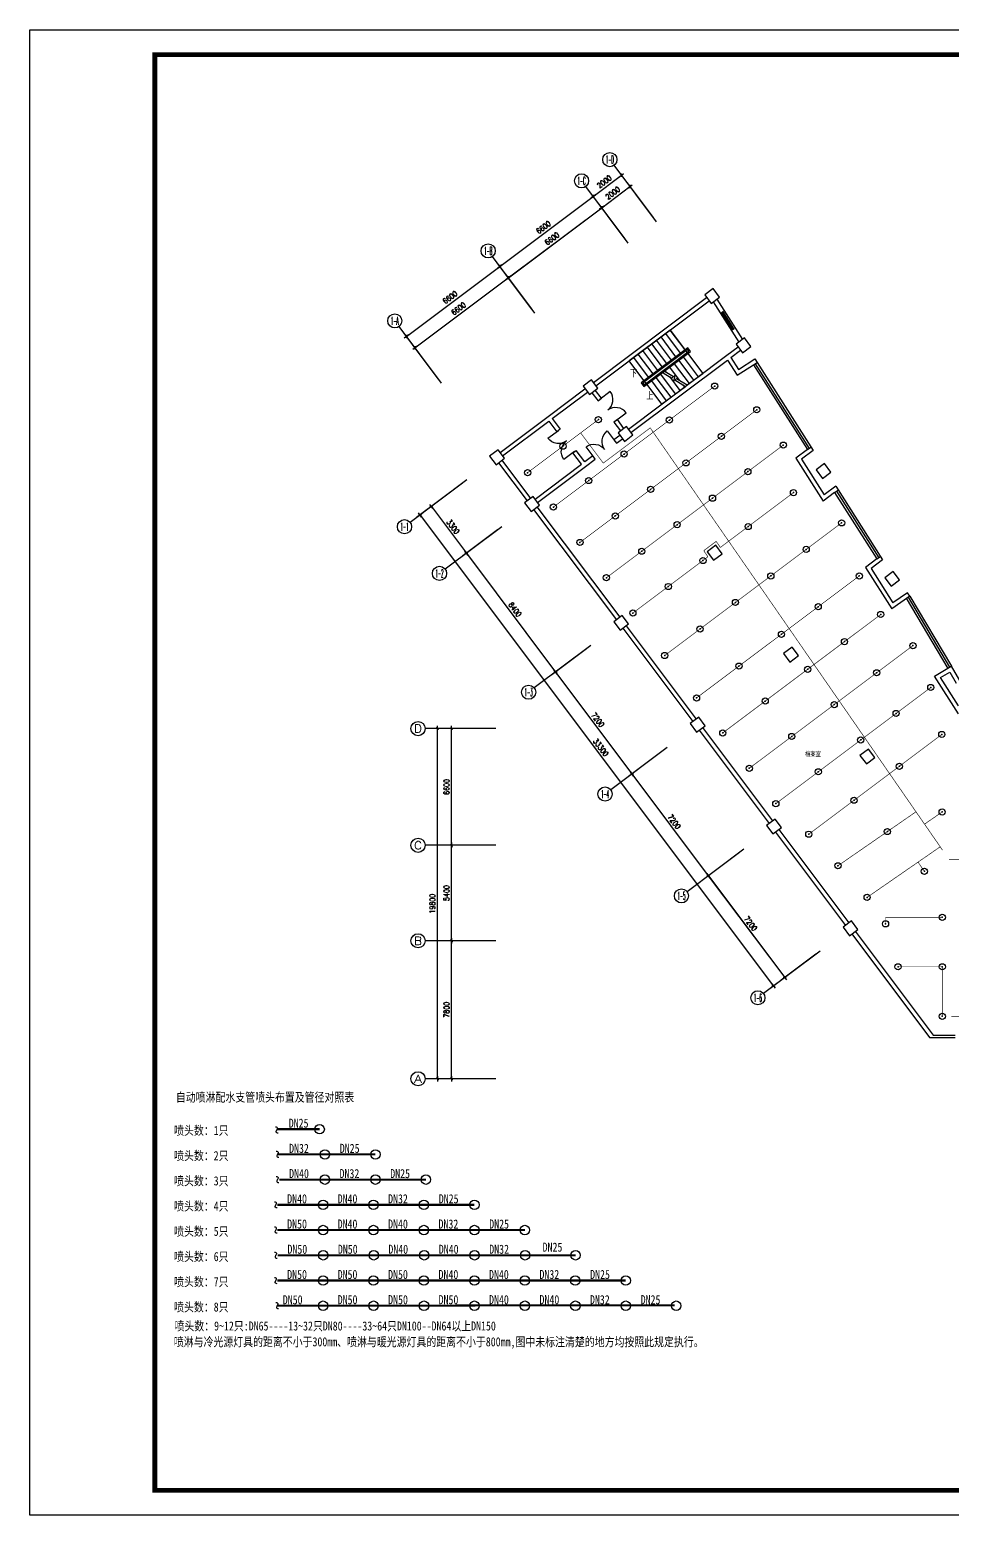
# Model space of a CAD drawing. Extents: x -149393 to 1177518, y -366685 to 296590.
# Drawn here: x 856650 to 908813, y -96685 to -12676 of the extents above; entities that cross this region are included whole.
import ezdxf
from ezdxf.enums import TextEntityAlignment as Align

# ---------------------------------------------------------------- set-up
doc = ezdxf.new("R2010")
doc.units = 0
doc.header["$LTSCALE"] = 1000
doc.header["$MEASUREMENT"] = 0
doc.linetypes.add('常规', pattern=[20, 10, 0, 10])
doc.layers.get('0').update_dxf_attribs({"linetype": 'CONTINUOUS'})
doc.layers.get('Defpoints').update_dxf_attribs({"linetype": 'CONTINUOUS'})
for name, color, linetype in [('AXIS', 3, 'CONTINUOUS'), ('AXIS_TEXT', 7, 'CONTINUOUS'), ('COLUMN', 9, 'CONTINUOUS'), ('EQUIP-消防', 3, 'CONTINUOUS'), ('OTHER', 7, 'CONTINUOUS'), ('P_PL_PT', 7, 'CONTINUOUS'), ('PIPE-给水', 3, 'CONTINUOUS'), ('PUB_TITLE', 253, 'CONTINUOUS'), ('STAIR', 2, 'CONTINUOUS'), ('TEL_SYMB', 3, 'CONTINUOUS'), ('TEL_TEXT', 7, 'CONTINUOUS'), ('WALL', 9, 'CONTINUOUS'), ('WINDOW', 4, 'CONTINUOUS'), ('WIRE-消防', 3, '常规')]:
    doc.layers.add(name, color=color, linetype=linetype)
doc.styles.add('_TCH_AXIS', font='COMPLEX', dxfattribs={"bigfont": 'GBCBIG'})
doc.styles.add('_TCH_DIM', font='SIMPLEX', dxfattribs={"bigfont": 'GBCBIG'})
doc.styles.add('_TCH_DIM_T3', font='SIMPLEX', dxfattribs={"width": 0.705882, "bigfont": 'GBCBIG'})
doc.styles.add('_TEL_DIM', font='', dxfattribs={"width": 0.8, "height": 3.5})
doc.styles.add('COMPLEX', font='COMPLEX')
doc.styles.add('DIM_FONT', font='SIMPLEX.shx', dxfattribs={"width": 0.8})
doc.styles.get("Standard").update_dxf_attribs({"font": 'gbenor.shx', "bigfont": 'gbcbig.shx'})
doc.styles.get('_TEL_DIM').set_extended_font_data('SimSun')
doc.dimstyles.new('_TCH_ARCH&&100', dxfattribs={"dimtxt": 297.5, "dimasz": 100, "dimexe": 250, "dimexo": 300, "dimgap": 126.25, "dimtad": 1, "dimdec": 0, "dimzin": 0, "dimdsep": 46, "dimtxsty": '_TCH_DIM_T3', "dimblk": 'ARCHTICK', "dimcen": 0.09, "dimclrt": 7, "dimazin": 2, "dimtfac": 1, "dimtdec": 0, "dimtix": 1, "dimtmove": 2, "dimatfit": 3, "dimfxl": 1, "dimtolj": 1, "dimtzin": 0, "dimarcsym": 0})
doc.dimstyles.new('DIMN', dxfattribs={"dimtxt": 300, "dimasz": 1, "dimexe": 250, "dimexo": 300, "dimgap": 150, "dimtad": 1, "dimdec": 0, "dimdsep": 46, "dimtxsty": 'DIM_FONT', "dimblk": '_DIMX', "dimcen": 2.5, "dimclrt": 7, "dimadec": 0, "dimazin": 0, "dimtfac": 1, "dimtdec": 0, "dimtix": 1, "dimtmove": 2, "dimatfit": 3, "dimldrblk": '_DIMX', "dimfxl": 1, "dimtolj": 1, "dimarcsym": 0})

# ---------------------------------------------------------------- blocks, each defined once
blk = doc.blocks.new('$equip$00001147')
blk.add_circle((0, 0), 0.5)
at = {"flags": 9}
blk.add_attdef('A', (0, 0), '', height=0.00002, dxfattribs=at)
blk = doc.blocks.new('$equip_U$00000304(cyc-PC)')
blk.add_point((0, 0))
blk.add_blockref('$equip$00001147', (0, 0))
at = {"color": 7, "style": '_TEL_DIM', "flags": 1}
blk.add_attdef('A', text='', height=0.00002, dxfattribs=at).set_placement((0, 0), align=Align.MIDDLE_CENTER)
blk = doc.blocks.new('PM_PTA')
blk.add_circle((0, 0), 125)
blk = doc.blocks.new('FACE3_')
for p in [(-0.09, 0.24), (0.09, -0.24)]:
    blk.add_line(p, (0, 0))
for centre, start, end in [((0.17, 0.24), 80.7491, 179.8598), ((-0.17, -0.24), 260.7491, 359.8598)]:
    blk.add_arc(centre, 0.265, start, end)
blk = doc.blocks.new('A$C0D7E0F17')
at = {"layer": 'PIPE-给水', "linetype": 'Continuous', "ltscale": 1000, "const_width": 130}
for points in [[(10661, 15336), (7924, 15336)], [(14246, 13715), (7964, 13715)], [(17487, 12095), (8066, 12095)], [(20606, 10474), (7943, 10474)], [(17060, 10474), (14426, 10474)], [(20302, 10474), (17668, 10474)], [(23847, 8853), (7943, 8853)], [(13819, 8853), (11185, 8853)], [(17060, 8853), (14426, 8853)], [(20302, 8853), (17668, 8853)], [(23543, 8853), (20910, 8853)], [(27105, 7232), (7959, 7232)], [(26801, 7232), (24167, 7232)], [(30331, 5611), (7943, 5611)], [(13819, 5611), (11185, 5611)], [(17060, 5611), (14426, 5611)], [(20302, 5611), (17668, 5611)], [(23543, 5611), (20910, 5611)], [(26785, 5611), (24151, 5611)], [(30027, 5611), (27393, 5611)], [(33464, 4021), (7947, 3991)]]:
    blk.add_lwpolyline(points, dxfattribs=at)
at = {"layer": 'TEL_TEXT', "const_width": 130}
blk.add_lwpolyline([(13819, 10474), (11185, 10474)], dxfattribs=at)
at = {"layer": 'OTHER', "xscale": -405.2024999712594, "yscale": 405.202499971143, "zscale": 405.2024999711728}
for p in [(7906, 15288), (7962, 13715), (7962, 12095), (7839, 10474), (7839, 8853), (7855, 7232), (7839, 5611), (7943, 3992)]:
    blk.add_blockref('FACE3_', p, dxfattribs=at)
at = {"layer": 'P_PL_PT', "xscale": 2.43121499940753, "yscale": 2.43121499940753, "zscale": 2.43121499940753}
for p in [(10661, 15336), (11004, 13715), (14246, 13715), (11004, 12095), (14246, 12095), (17487, 12095), (10881, 10474), (14123, 10474), (17364, 10474), (10881, 8853), (14123, 8853), (17364, 8853), (20606, 8853), (23847, 8853), (10897, 7232), (14139, 7232), (17380, 7232), (20622, 7232), (23864, 7232), (27105, 7232), (10881, 5611), (14123, 5611), (17364, 5611), (20606, 5611), (23847, 5611), (27089, 5611), (30331, 5611), (10885, 3991), (14127, 3991), (17368, 3991), (20610, 3991), (23851, 3991), (27093, 3991), (30335, 3991), (33576, 3991)]:
    blk.add_blockref('PM_PTA', p, dxfattribs=at)
at = {"layer": 'TEL_TEXT', "xscale": 2.43121499940753, "yscale": 2.43121499940753, "zscale": 2.43121499940753}
blk.add_blockref('PM_PTA', (20606, 10474), dxfattribs=at)
at = {"layer": 'TEL_TEXT', "style": '_TEL_DIM', "width": 0.8}
for s, height, p in [('自动喷淋配水支管喷头布置及管径对照表', 583.29, (1426, 17102)), ('喷头数：1只', 583.3, (1310, 14964)), ('喷头数：2只', 583.3, (1310, 13344)), ('喷头数：3只', 583.3, (1310, 11723)), ('喷头数：4只', 583.3, (1310, 10102)), ('喷头数：5只', 583.3, (1310, 8481)), ('喷头数：6只', 583.3, (1310, 6860)), ('喷头数：7只', 583.3, (1310, 5240)), ('喷头数：8只', 583.3, (1310, 3619)), ('喷头数：9~12只:DN65----13~32只DN80----33~64只DN100--DN64以上DN150', 583.29, (1336, 2399)), ('喷淋与冷光源灯具的距离不小于300mm、喷淋与暖光源灯具的距离不小于800mm,图中未标注清楚的地方均按照此规定执行。', 583.29, (1294, 1381))]:
    blk.add_text(s, height=height, dxfattribs=at).set_placement(p)
for s, p in [('DN25', (9313, 16016)), ('DN32', (9337, 14395)), ('DN25', (12594, 14395)), ('DN40', (9337, 12775)), ('DN32', (12578, 12775)), ('DN25', (15835, 12775)), ('DN40', (9214, 11154)), ('DN40', (12455, 11154)), ('DN32', (15697, 11154)), ('DN25', (18954, 11154)), ('DN50', (9214, 9533)), ('DN40', (12455, 9533)), ('DN40', (15697, 9533)), ('DN32', (18938, 9533)), ('DN25', (22195, 9533)), ('DN50', (9230, 7912)), ('DN50', (12471, 7912)), ('DN40', (15713, 7912)), ('DN40', (18955, 7912)), ('DN32', (22196, 7912)), ('DN25', (25624, 8046)), ('DN50', (9214, 6291)), ('DN50', (12455, 6291)), ('DN50', (15697, 6291)), ('DN40', (18938, 6291)), ('DN40', (22180, 6291)), ('DN32', (25422, 6291)), ('DN25', (28679, 6291)), ('DN50', (8931, 4663)), ('DN50', (12459, 4670)), ('DN50', (15701, 4670)), ('DN50', (18942, 4670)), ('DN40', (22184, 4670)), ('DN40', (25426, 4670)), ('DN32', (28667, 4670)), ('DN25', (31924, 4670))]:
    blk.add_text(s, height=583.3, dxfattribs=at).set_placement(p, align=Align.TOP_CENTER)
blk = doc.blocks.new('_DIMX')
blk.add_line((-150, 0), (150, 0))
at = {"const_width": 50}
blk.add_lwpolyline([(-70, -70), (70, 70)], dxfattribs=at)
blk = doc.blocks.new('_ArchTick')
at = {"color": 0, "linetype": 'ByBlock', "const_width": 0.4}
blk.add_lwpolyline([(-0.5, -0.5), (0.5, 0.5)], dxfattribs=at)
blk = doc.blocks.new('*D1117')
at = {"layer": 'AXIS', "color": 0, "lineweight": -2, "transparency": 16777216}
for p, q in [((888991, -22742), (890591, -21542)), ((891911, -23302), (890441, -21342)), ((890311, -24502), (888841, -22542))]:
    blk.add_line(p, q, dxfattribs=at)
at = {"layer": 'Defpoints', "color": 0, "transparency": 16777216}
for p in [(890591, -21542), (892091, -23542), (890491, -24742)]:
    blk.add_point(p, dxfattribs=at)
at = {"layer": 'AXIS', "color": 0, "lineweight": -2, "transparency": 16777216, "xscale": 100, "yscale": 100, "zscale": 100}
for p, rotation in [((890591, -21542), 36.87000000000068), ((888991, -22742), 216.8700000000007)]:
    blk.add_blockref('_ArchTick', p, dxfattribs=dict(at, rotation=rotation))
at = {"layer": 'AXIS', "color": 7, "transparency": 16777216, "insert": (889626, -21922), "char_height": 297.5, "attachment_point": 5, "rotation": 36.87, "style": '_TCH_DIM_T3'}
blk.add_mtext('\\A1;2000', dxfattribs=at)
blk = doc.blocks.new('*D1118')
at = {"layer": 'AXIS', "color": 0, "lineweight": -2, "transparency": 16777216}
for p, q in [((888511, -22102), (890111, -20902)), ((891911, -23302), (889961, -20702)), ((890311, -24502), (888361, -21902))]:
    blk.add_line(p, q, dxfattribs=at)
at = {"layer": 'Defpoints', "color": 0, "transparency": 16777216}
for p in [(890111, -20902), (892091, -23542), (890491, -24742)]:
    blk.add_point(p, dxfattribs=at)
at = {"layer": 'AXIS', "color": 0, "lineweight": -2, "transparency": 16777216, "xscale": 100, "yscale": 100, "zscale": 100}
for p, rotation in [((890111, -20902), 36.87000000000068), ((888511, -22102), 216.8700000000007)]:
    blk.add_blockref('_ArchTick', p, dxfattribs=dict(at, rotation=rotation))
at = {"layer": 'AXIS', "color": 7, "transparency": 16777216, "insert": (889146, -21282), "char_height": 297.5, "attachment_point": 5, "rotation": 36.87, "style": '_TCH_DIM_T3'}
blk.add_mtext('\\A1;2000', dxfattribs=at)
blk = doc.blocks.new('*D1119')
at = {"layer": 'AXIS', "color": 0, "lineweight": -2, "transparency": 16777216}
for p, q in [((890311, -24502), (888841, -22542)), ((883711, -26702), (888991, -22742)), ((885031, -28462), (883561, -26502))]:
    blk.add_line(p, q, dxfattribs=at)
at = {"layer": 'Defpoints', "color": 0, "transparency": 16777216}
for p in [(888991, -22742), (890491, -24742), (885211, -28702)]:
    blk.add_point(p, dxfattribs=at)
at = {"layer": 'AXIS', "color": 0, "lineweight": -2, "transparency": 16777216, "xscale": 100, "yscale": 100, "zscale": 100}
for p, rotation in [((888991, -22742), 36.86999999999998), ((883711, -26702), 216.87)]:
    blk.add_blockref('_ArchTick', p, dxfattribs=dict(at, rotation=rotation))
at = {"layer": 'AXIS', "color": 7, "transparency": 16777216, "insert": (886186, -24502), "char_height": 297.5, "attachment_point": 5, "rotation": 36.87, "style": '_TCH_DIM_T3'}
blk.add_mtext('\\A1;6600', dxfattribs=at)
blk = doc.blocks.new('*D1120')
at = {"layer": 'AXIS', "color": 0, "lineweight": -2, "transparency": 16777216}
for p, q in [((883231, -26062), (888511, -22102)), ((890311, -24502), (888361, -21902)), ((885031, -28462), (883081, -25862))]:
    blk.add_line(p, q, dxfattribs=at)
at = {"layer": 'Defpoints', "color": 0, "transparency": 16777216}
for p in [(888511, -22102), (890491, -24742), (885211, -28702)]:
    blk.add_point(p, dxfattribs=at)
at = {"layer": 'AXIS', "color": 0, "lineweight": -2, "transparency": 16777216, "xscale": 100, "yscale": 100, "zscale": 100}
for p, rotation in [((888511, -22102), 36.86999999999998), ((883231, -26062), 216.87)]:
    blk.add_blockref('_ArchTick', p, dxfattribs=dict(at, rotation=rotation))
at = {"layer": 'AXIS', "color": 7, "transparency": 16777216, "insert": (885706, -23862), "char_height": 297.5, "attachment_point": 5, "rotation": 36.87, "style": '_TCH_DIM_T3'}
blk.add_mtext('\\A1;6600', dxfattribs=at)
blk = doc.blocks.new('*D1121')
at = {"layer": 'AXIS', "color": 0, "lineweight": -2, "transparency": 16777216}
for p, q in [((878431, -30662), (883711, -26702)), ((885031, -28462), (883561, -26502)), ((879751, -32422), (878281, -30462))]:
    blk.add_line(p, q, dxfattribs=at)
at = {"layer": 'Defpoints', "color": 0, "transparency": 16777216}
for p in [(883711, -26702), (885211, -28702), (879931, -32662)]:
    blk.add_point(p, dxfattribs=at)
at = {"layer": 'AXIS', "color": 0, "lineweight": -2, "transparency": 16777216, "xscale": 100, "yscale": 100, "zscale": 100}
for p, rotation in [((883711, -26702), 36.86999999999937), ((878431, -30662), 216.8699999999994)]:
    blk.add_blockref('_ArchTick', p, dxfattribs=dict(at, rotation=rotation))
at = {"layer": 'AXIS', "color": 7, "transparency": 16777216, "insert": (880906, -28462), "char_height": 297.5, "attachment_point": 5, "rotation": 36.87, "style": '_TCH_DIM_T3'}
blk.add_mtext('\\A1;6600', dxfattribs=at)
blk = doc.blocks.new('*D1122')
at = {"layer": 'AXIS', "color": 0, "lineweight": -2, "transparency": 16777216}
for p, q in [((885031, -28462), (883081, -25862)), ((877951, -30022), (883231, -26062)), ((879751, -32422), (877801, -29822))]:
    blk.add_line(p, q, dxfattribs=at)
at = {"layer": 'Defpoints', "color": 0, "transparency": 16777216}
for p in [(883231, -26062), (885211, -28702), (879931, -32662)]:
    blk.add_point(p, dxfattribs=at)
at = {"layer": 'AXIS', "color": 0, "lineweight": -2, "transparency": 16777216, "xscale": 100, "yscale": 100, "zscale": 100}
for p, rotation in [((883231, -26062), 36.86999999999977), ((877951, -30022), 216.8699999999998)]:
    blk.add_blockref('_ArchTick', p, dxfattribs=dict(at, rotation=rotation))
at = {"layer": 'AXIS', "color": 7, "transparency": 16777216, "insert": (880426, -27822), "char_height": 297.5, "attachment_point": 5, "rotation": 36.87, "style": '_TCH_DIM_T3'}
blk.add_mtext('\\A1;6600', dxfattribs=at)
blk = doc.blocks.new('*D1133')
at = {"layer": 'AXIS', "color": 0, "lineweight": -2, "transparency": 16777216}
for p, q in [((888140, -47679), (886180, -49149)), ((886380, -48999), (890700, -54759)), ((892460, -53439), (890500, -54909))]:
    blk.add_line(p, q, dxfattribs=at)
at = {"layer": 'Defpoints', "color": 0, "transparency": 16777216}
for p in [(888380, -47499), (892700, -53259), (890700, -54759)]:
    blk.add_point(p, dxfattribs=at)
at = {"layer": 'AXIS', "color": 0, "lineweight": -2, "transparency": 16777216, "xscale": 100, "yscale": 100, "zscale": 100}
for p, rotation in [((886380, -48999), 126.8700000000011), ((890700, -54759), 306.8700000000011)]:
    blk.add_blockref('_ArchTick', p, dxfattribs=dict(at, rotation=rotation))
at = {"layer": 'AXIS', "color": 7, "transparency": 16777216, "insert": (888760, -51714), "char_height": 297.5, "attachment_point": 5, "rotation": 306.87, "style": '_TCH_DIM_T3'}
blk.add_mtext('\\A1;7200', dxfattribs=at)
blk = doc.blocks.new('*D1134')
at = {"layer": 'AXIS', "color": 0, "lineweight": -2, "transparency": 16777216}
for p, q in [((896780, -59199), (894820, -60669)), ((895020, -60519), (899340, -66279)), ((901100, -64959), (899140, -66429))]:
    blk.add_line(p, q, dxfattribs=at)
at = {"layer": 'Defpoints', "color": 0, "transparency": 16777216}
for p in [(897020, -59019), (901340, -64779), (899340, -66279)]:
    blk.add_point(p, dxfattribs=at)
at = {"layer": 'AXIS', "color": 0, "lineweight": -2, "transparency": 16777216, "xscale": 100, "yscale": 100, "zscale": 100}
for p, rotation in [((895020, -60519), 126.8700000000012), ((899340, -66279), 306.8700000000013)]:
    blk.add_blockref('_ArchTick', p, dxfattribs=dict(at, rotation=rotation))
at = {"layer": 'AXIS', "color": 7, "transparency": 16777216, "insert": (897400, -63234), "char_height": 297.5, "attachment_point": 5, "rotation": 306.87, "style": '_TCH_DIM_T3'}
blk.add_mtext('\\A1;7200', dxfattribs=at)
blk = doc.blocks.new('*D1135')
at = {"layer": 'AXIS', "color": 0, "lineweight": -2, "transparency": 16777216}
for p, q in [((881120, -38319), (878520, -40269)), ((878720, -40119), (898700, -66759)), ((901100, -64959), (898500, -66909))]:
    blk.add_line(p, q, dxfattribs=at)
at = {"layer": 'Defpoints', "color": 0, "transparency": 16777216}
for p in [(881360, -38139), (901340, -64779), (898700, -66759)]:
    blk.add_point(p, dxfattribs=at)
at = {"layer": 'AXIS', "color": 0, "lineweight": -2, "transparency": 16777216, "xscale": 100, "yscale": 100, "zscale": 100}
for p, rotation in [((878720, -40119), 126.8700000000008), ((898700, -66759), 306.8700000000008)]:
    blk.add_blockref('_ArchTick', p, dxfattribs=dict(at, rotation=rotation))
at = {"layer": 'AXIS', "color": 7, "transparency": 16777216, "insert": (888930, -53274), "char_height": 297.5, "attachment_point": 5, "rotation": 306.87, "style": '_TCH_DIM_T3'}
blk.add_mtext('\\A1;33300', dxfattribs=at)
blk = doc.blocks.new('*D1136')
at = {"layer": 'AXIS', "color": 0, "lineweight": -2, "transparency": 16777216}
for p, q in [((892460, -53439), (890500, -54909)), ((890700, -54759), (895020, -60519)), ((896780, -59199), (894820, -60669))]:
    blk.add_line(p, q, dxfattribs=at)
at = {"layer": 'Defpoints', "color": 0, "transparency": 16777216}
for p in [(892700, -53259), (897020, -59019), (895020, -60519)]:
    blk.add_point(p, dxfattribs=at)
at = {"layer": 'AXIS', "color": 0, "lineweight": -2, "transparency": 16777216, "xscale": 100, "yscale": 100, "zscale": 100}
for p, rotation in [((890700, -54759), 126.8700000000003), ((895020, -60519), 306.8700000000003)]:
    blk.add_blockref('_ArchTick', p, dxfattribs=dict(at, rotation=rotation))
at = {"layer": 'AXIS', "color": 7, "transparency": 16777216, "insert": (893080, -57474), "char_height": 297.5, "attachment_point": 5, "rotation": 306.87, "style": '_TCH_DIM_T3'}
blk.add_mtext('\\A1;7200', dxfattribs=at)
blk = doc.blocks.new('*D1137')
at = {"layer": 'AXIS', "color": 0, "lineweight": -2, "transparency": 16777216}
for p, q in [((883100, -40959), (881140, -42429)), ((881340, -42279), (886380, -48999)), ((888140, -47679), (886180, -49149))]:
    blk.add_line(p, q, dxfattribs=at)
at = {"layer": 'Defpoints', "color": 0, "transparency": 16777216}
for p in [(883340, -40779), (888380, -47499), (886380, -48999)]:
    blk.add_point(p, dxfattribs=at)
at = {"layer": 'AXIS', "color": 0, "lineweight": -2, "transparency": 16777216, "xscale": 100, "yscale": 100, "zscale": 100}
for p, rotation in [((881340, -42279), 126.8700000000008), ((886380, -48999), 306.8700000000008)]:
    blk.add_blockref('_ArchTick', p, dxfattribs=dict(at, rotation=rotation))
at = {"layer": 'AXIS', "color": 7, "transparency": 16777216, "insert": (884080, -45474), "char_height": 297.5, "attachment_point": 5, "rotation": 306.87, "style": '_TCH_DIM_T3'}
blk.add_mtext('\\A1;8400', dxfattribs=at)
blk = doc.blocks.new('*D1138')
at = {"layer": 'AXIS', "color": 0, "lineweight": -2, "transparency": 16777216}
for p, q in [((881120, -38319), (879160, -39789)), ((879360, -39639), (881340, -42279)), ((883100, -40959), (881140, -42429))]:
    blk.add_line(p, q, dxfattribs=at)
at = {"layer": 'Defpoints', "color": 0, "transparency": 16777216}
for p in [(881360, -38139), (883340, -40779), (881340, -42279)]:
    blk.add_point(p, dxfattribs=at)
at = {"layer": 'AXIS', "color": 0, "lineweight": -2, "transparency": 16777216, "xscale": 100, "yscale": 100, "zscale": 100}
for p, rotation in [((879360, -39639), 126.8700000000016), ((881340, -42279), 306.8700000000015)]:
    blk.add_blockref('_ArchTick', p, dxfattribs=dict(at, rotation=rotation))
at = {"layer": 'AXIS', "color": 7, "transparency": 16777216, "insert": (880570, -40794), "char_height": 297.5, "attachment_point": 5, "rotation": 306.87, "style": '_TCH_DIM_T3'}
blk.add_mtext('\\A1;3300', dxfattribs=at)
blk = doc.blocks.new('*D1144')
at = {"layer": 'AXIS', "color": 0, "lineweight": -2, "transparency": 16777216}
for p, q in [((882706, -64198), (880256, -64198)), ((880506, -71998), (880506, -64198)), ((882706, -71998), (880256, -71998))]:
    blk.add_line(p, q, dxfattribs=at)
at = {"layer": 'Defpoints', "color": 0, "transparency": 16777216}
for p in [(880506, -64198), (883006, -64198), (883006, -71998)]:
    blk.add_point(p, dxfattribs=at)
at = {"layer": 'AXIS', "color": 0, "lineweight": -2, "transparency": 16777216, "xscale": 100, "yscale": 100, "zscale": 100}
for p, rotation in [((880506, -64198), 90), ((880506, -71998), 270)]:
    blk.add_blockref('_ArchTick', p, dxfattribs=dict(at, rotation=rotation))
at = {"layer": 'AXIS', "color": 7, "transparency": 16777216, "insert": (880231, -68098), "char_height": 297.5, "attachment_point": 5, "rotation": 90, "style": '_TCH_DIM_T3'}
blk.add_mtext('\\A1;7800', dxfattribs=at)
blk = doc.blocks.new('*D1145')
at = {"layer": 'AXIS', "color": 0, "lineweight": -2, "transparency": 16777216}
for p, q in [((882406, -52198), (879456, -52198)), ((879706, -71998), (879706, -52198)), ((882406, -71998), (879456, -71998))]:
    blk.add_line(p, q, dxfattribs=at)
at = {"layer": 'Defpoints', "color": 0, "transparency": 16777216}
for p in [(879706, -52198), (882706, -52198), (882706, -71998)]:
    blk.add_point(p, dxfattribs=at)
at = {"layer": 'AXIS', "color": 0, "lineweight": -2, "transparency": 16777216, "xscale": 100, "yscale": 100, "zscale": 100}
for p, rotation in [((879706, -52198), 90), ((879706, -71998), 270)]:
    blk.add_blockref('_ArchTick', p, dxfattribs=dict(at, rotation=rotation))
at = {"layer": 'AXIS', "color": 7, "transparency": 16777216, "insert": (879431, -62098), "char_height": 297.5, "attachment_point": 5, "rotation": 90, "style": '_TCH_DIM_T3'}
blk.add_mtext('\\A1;19800', dxfattribs=at)
blk = doc.blocks.new('*D1146')
at = {"layer": 'AXIS', "color": 0, "lineweight": -2, "transparency": 16777216}
for p, q in [((882706, -58798), (880256, -58798)), ((880506, -64198), (880506, -58798)), ((882706, -64198), (880256, -64198))]:
    blk.add_line(p, q, dxfattribs=at)
at = {"layer": 'Defpoints', "color": 0, "transparency": 16777216}
for p in [(880506, -58798), (883006, -58798), (883006, -64198)]:
    blk.add_point(p, dxfattribs=at)
at = {"layer": 'AXIS', "color": 0, "lineweight": -2, "transparency": 16777216, "xscale": 100, "yscale": 100, "zscale": 100}
for p, rotation in [((880506, -58798), 90), ((880506, -64198), 270)]:
    blk.add_blockref('_ArchTick', p, dxfattribs=dict(at, rotation=rotation))
at = {"layer": 'AXIS', "color": 7, "transparency": 16777216, "insert": (880231, -61498), "char_height": 297.5, "attachment_point": 5, "rotation": 90, "style": '_TCH_DIM_T3'}
blk.add_mtext('\\A1;5400', dxfattribs=at)
blk = doc.blocks.new('*D1147')
at = {"layer": 'AXIS', "color": 0, "lineweight": -2, "transparency": 16777216}
for p, q in [((882706, -52198), (880256, -52198)), ((880506, -58798), (880506, -52198)), ((882706, -58798), (880256, -58798))]:
    blk.add_line(p, q, dxfattribs=at)
at = {"layer": 'Defpoints', "color": 0, "transparency": 16777216}
for p in [(880506, -52198), (883006, -52198), (883006, -58798)]:
    blk.add_point(p, dxfattribs=at)
at = {"layer": 'AXIS', "color": 0, "lineweight": -2, "transparency": 16777216, "xscale": 100, "yscale": 100, "zscale": 100}
for p, rotation in [((880506, -52198), 90), ((880506, -58798), 270)]:
    blk.add_blockref('_ArchTick', p, dxfattribs=dict(at, rotation=rotation))
at = {"layer": 'AXIS', "color": 7, "transparency": 16777216, "insert": (880231, -55498), "char_height": 297.5, "attachment_point": 5, "rotation": 90, "style": '_TCH_DIM_T3'}
blk.add_mtext('\\A1;6600', dxfattribs=at)
blk = doc.blocks.new('_FZHK')
blk.add_lwpolyline([(-0.5, -0.5), (0.5, -0.5), (0.5, 0.5), (-0.5, 0.5)], close=True)
blk = doc.blocks.new('_AXISO')
blk.add_circle((0, 0), 0.5)
at = {"layer": 'AXIS_TEXT', "style": 'COMPLEX', "width": 1.041667}
blk.add_attdef('A', text='', height=0.56, dxfattribs=at).set_placement((-0.25, -0.28), (0.25, -0.28), align=Align.FIT)
blk = doc.blocks.new('$TCHSYS$WIN2D')
for p, q in [((-0.5, 0.5), (0.5, 0.5)), ((0.5, 0.167), (-0.5, 0.167)), ((0.5, -0.167), (-0.5, -0.167)), ((-0.5, -0.5), (0.5, -0.5))]:
    blk.add_line(p, q)

msp = doc.modelspace()

# ---------------------------------------------------------------- linework, layer by layer
at = {"color": 59}
for p, q in [((897569.5, -31626), (897772, -31497.2)), ((897569.5, -31626), (900618.9, -36418.4)), ((897569.5, -31626), (900618.9, -36418.4)), ((897643.1, -31294.7), (900940.7, -36477.1)), ((897670.7, -31561.6), (900720.1, -36354)), ((900618.9, -36418.4), (900821.4, -36289.6)), ((902223.1, -38492.6), (904874.7, -42659.7)), ((902159.8, -38840.1), (902362.3, -38711.2)), ((902159.8, -38840.1), (904552.9, -42601)), ((902159.8, -38840.1), (904552.9, -42601)), ((902261, -38775.6), (904654.1, -42536.6)), ((904552.9, -42601), (904755.4, -42472.2)), ((906211.5, -44829.6), (908553.4, -48793.2)), ((906314.8, -44768.6), (908656.7, -48732.2)), ((906418.1, -44707.5), (908760, -48671.2))]:
    msp.add_line(p, q, dxfattribs=at)
at = {"layer": 'AXIS'}
for p, q in [((892091.4, -23542.2), (889691.4, -20342.2)), ((890491.4, -24742.2), (888091.4, -21542.2)), ((885211.4, -28702.2), (882811.4, -25502.2)), ((879931.4, -32662.2), (877531.4, -29462.2)), ((881360.3, -38139.3), (878160.3, -40539.3)), ((883340.3, -40779.3), (880140.3, -43179.3)), ((883340.3, -40779.3), (880140.3, -43179.3)), ((888380.3, -47499.3), (885180.3, -49899.3)), ((883005.5, -52198.2), (879005.5, -52198.2)), ((892700.3, -53259.3), (889500.4, -55659.3)), ((883005.5, -58798.2), (879005.5, -58798.2)), ((883005.5, -58798.2), (879005.5, -58798.2)), ((897020.4, -59019.3), (893820.4, -61419.3)), ((883005.5, -64198.2), (879005.5, -64198.2)), ((883005.5, -64198.2), (879005.5, -64198.2)), ((901340.4, -64779.3), (898140.4, -67179.3)), ((883005.5, -71998.2), (879005.5, -71998.2))]:
    msp.add_line(p, q, dxfattribs=at)
for centre in [(877840.3, -40779.3), (879820.3, -43419.3), (884860.3, -50139.3), (878605.5, -52198.2), (889180.4, -55899.3), (878605.5, -58798.2), (878605.5, -64198.2), (878605.5, -71998.2)]:
    msp.add_circle(centre, 400, dxfattribs=at)
at = {"layer": 'PUB_TITLE'}
msp.add_lwpolyline([(856650.3, -12676.1), (975450.3, -12676.1), (975450.3, -96684.6), (856650.3, -96684.6)], close=True, dxfattribs=at)
at = {"layer": 'PUB_TITLE', "const_width": 270.7}
msp.add_lwpolyline([(863721.7, -14090.4), (974036, -14090.4), (974036, -95270.4), (863721.7, -95270.4), (863721.7, -14090.4)], close=True, dxfattribs=at)
at = {"layer": 'STAIR', "color": 59}
for p, q in [((892866.3, -29659.7), (890542.7, -31402.5)), ((892930.9, -31359.5), (892091.8, -30240.7)), ((893189.1, -31165.8), (892350, -30047)), ((893447.3, -30972.2), (892608.2, -29853.4)), ((893705.5, -30778.5), (892866.3, -29659.7)), ((892866.3, -29659.7), (894702.4, -32107.7)), ((891898.2, -32134), (891059, -31015.2)), ((893863.2, -30660.2), (891224, -32639.7)), ((892156.3, -31940.4), (891317.2, -30821.6)), ((893848.9, -30760.6), (891324.4, -32654)), ((891381.8, -32850), (894021, -30870.6)), ((891396.1, -32749.6), (893920.6, -30856.2)), ((893748.5, -30835.9), (891424.8, -32578.7)), ((892414.5, -31746.8), (891575.4, -30627.9)), ((892672.7, -31553.1), (891833.6, -30434.3)), ((892477.4, -31938.7), (893820.2, -30931.5)), ((893920.6, -30856.2), (893848.9, -30760.6)), ((894021, -30870.6), (893863.2, -30660.2)), ((893863.2, -30988.9), (894702.4, -32107.7)), ((891381.8, -32521.3), (890542.7, -31402.5)), ((891640, -32327.7), (890800.9, -31208.9)), ((892830.5, -31763.5), (893376, -32490.8)), ((893088.7, -31569.8), (893927.8, -32688.7)), ((893346.9, -31376.2), (894186, -32495)), ((893605.1, -31182.6), (894444.2, -32301.4)), ((891224, -32639.7), (891381.8, -32850)), ((891324.4, -32654), (891396.1, -32749.6)), ((891496.5, -32674.3), (891424.8, -32578.7)), ((891496.5, -32674.3), (892374.6, -32015.8)), ((891539.6, -32731.7), (892378.7, -33850.5)), ((891797.7, -32538.1), (892636.9, -33656.9)), ((892055.9, -32344.4), (892895, -33463.2)), ((892314.1, -32150.8), (893153.2, -33269.6)), ((892374.6, -32015.8), (892963, -32377.3)), ((892477.4, -31938.7), (893052.9, -32292.3)), ((892572.3, -31957.1), (892627.7, -32031)), ((892822.9, -32291.2), (893411.4, -33075.9)), ((892963, -32377.3), (893117.9, -32230.7)), ((893117.9, -32230.7), (893053.4, -32545.7)), ((893053.4, -32545.7), (893215.5, -32392.2)), ((893125.7, -32477.3), (893721.5, -32843.4)), ((893215.5, -32392.2), (893824.3, -32766.3)), ((893571.2, -32751), (893669.6, -32882.3)), ((893824.3, -32766.3), (894702.4, -32107.7)), ((892378.7, -33850.5), (893721.5, -32843.4))]:
    msp.add_line(p, q, dxfattribs=at)
at = {"layer": 'TEL_SYMB', "color": 59, "elevation": 1793}
msp.add_lwpolyline([(890854.6, -32087.4, 0, 0, 0), (893881.2, -29817.5, 0, 0, 0), (894835, -31089.3, 0, 0, 0), (893515.4, -32079, 95.6, 0, 0), (893228.5, -32294.2, 0, 0, 0)], format="xyseb", dxfattribs=at)
at = {"layer": 'TEL_SYMB', "color": 59}
msp.add_lwpolyline([(891808.5, -33359.2, 0, 0, 0), (892683.5, -32703, 95.6, 0, 0), (892970.3, -32487.8, 0, 0, 0)], format="xyseb", dxfattribs=at)
at = {"layer": 'WALL', "color": 59}
for p, q in [((888522.8, -32617.4), (894922.8, -27817.4)), ((888666.8, -32809.4), (895066.8, -28009.4)), ((895300.1, -28059.4), (896753.8, -30344.1)), ((895492.6, -27915), (896946.4, -30199.7)), ((896060.3, -31089.3), (896699.6, -30609.8)), ((896293.2, -31214.6), (896843.6, -30801.8)), ((890502.8, -35257.4), (896060.3, -31089.3)), ((890646.8, -35449.4), (896100.6, -31359.1)), ((896100.6, -31359.1), (896644.8, -32214.4)), ((896293.2, -31214.6), (896718.5, -31883.1)), ((896644.8, -32214.4), (897569.5, -31626)), ((896718.5, -31883.1), (897643.1, -31294.7)), ((885959.6, -34539.8), (888042.8, -32977.4)), ((886199.6, -34659.8), (888186.8, -33169.4)), ((888438.8, -33205.4), (888783, -33664.2)), ((888975, -33520.2), (888630.8, -33061.4)), ((888783, -33664.2), (888975, -33520.2)), ((883242.8, -36577.4), (885959.6, -34539.8)), ((883386.8, -36769.4), (886007.6, -34803.8)), ((886007.6, -34803.8), (886459.7, -35406.7)), ((886199.6, -34659.8), (886651.7, -35262.7)), ((886651.7, -35262.7), (886459.7, -35406.7)), ((889875, -34720.2), (889683, -34864.2)), ((889683, -34864.2), (890058.8, -35365.4)), ((890250.8, -35221.4), (889875, -34720.2)), ((890022.8, -35617.4), (889685.5, -35870.4)), ((889685.5, -35870.4), (889829.5, -36062.4)), ((889829.5, -36062.4), (890166.8, -35809.4)), ((887359.7, -36606.7), (887551.7, -36462.7)), ((887843.6, -37251.8), (887359.7, -36606.7)), ((888035.6, -37107.8), (887551.7, -36462.7)), ((888485.5, -36770.4), (888035.6, -37107.8)), ((888083.6, -37371.8), (888629.5, -36962.4)), ((888629.5, -36962.4), (888485.5, -36770.4)), ((900618.9, -36418.4), (899964.7, -36909.1)), ((899964.7, -36909.1), (901505.6, -39330.7)), ((900940.7, -36477.1), (900286.5, -36967.7)), ((883158.8, -37165.4), (884778.8, -39325.4)), ((883350.8, -37021.4), (884970.8, -39181.4)), ((885222.8, -39217.4), (887843.6, -37251.8)), ((885366.8, -39409.4), (888083.6, -37371.8)), ((900286.5, -36967.7), (901568.9, -38983.2)), ((902223.1, -38492.6), (901568.9, -38983.2)), ((902159.8, -38840.1), (901505.6, -39330.7)), ((885138.8, -39805.4), (889818.9, -46045.4)), ((885330.8, -39661.4), (890010.9, -45901.4)), ((904552.9, -42601), (903898.7, -43091.7)), ((904874.7, -42659.7), (904220.5, -43150.4)), ((903898.7, -43091.7), (905388.8, -45433.5)), ((904220.5, -43150.4), (905456.1, -45092.3)), ((906279.8, -44511.4), (905456.1, -45092.3)), ((906418.1, -44707.5), (906279.8, -44511.4)), ((906418.1, -44707.5), (905388.8, -45433.5)), ((890178.9, -46525.4), (894138.9, -51805.4)), ((890370.9, -46381.4), (894330.9, -51661.4)), ((907807.1, -49234.2), (908751.7, -48676.1)), ((908751.7, -48676.1), (909230.6, -49486.6)), ((909163.6, -51365.9), (907807.1, -49234.2)), ((908142.8, -49314.6), (908667.1, -49004.8)), ((909163.6, -50918.9), (908142.8, -49314.6)), ((908667.1, -49004.8), (909037.4, -49631.5)), ((894498.9, -52285.4), (898458.9, -57565.4)), ((894690.9, -52141.4), (898650.9, -57421.4)), ((899010.9, -57901.4), (902970.9, -63181.4)), ((898818.9, -58045.4), (902778.9, -63325.4)), ((903138.9, -63805.4), (907528.6, -69658.2)), ((903330.9, -63661.4), (907738.6, -69538.2)), ((907528.6, -69658.2), (908983.6, -69658.2)), ((907738.6, -69538.2), (908983.6, -69538.2))]:
    msp.add_line(p, q, dxfattribs=at)
at = {"layer": 'WINDOW', "color": 59, "extrusion": (7.34766e-17, -9.79684e-17, -1)}
msp.add_lwpolyline([(-889779, -34792.2), (-890379, -34342.2, -0.4142136), (-889329, -34192.2, -0.4142136), (-889479, -33142.2), (-888879, -33592.2)], format="xyb", dxfattribs=at)
at = {"layer": 'WINDOW', "color": 59, "extrusion": (0, 0, -1)}
msp.add_lwpolyline([(-887454.1, -36532.6), (-886854.2, -36982.6, 0.4142136), (-887004.1, -35932.6, 0.4142136), (-885954.1, -35782.6), (-886554.1, -35332.6)], format="xyb", dxfattribs=at)
at = {"layer": 'WINDOW', "color": 59}
msp.add_lwpolyline([(888557.5, -36866.4), (888107.5, -36266.4, -0.4142136), (889157.5, -36416.4, -0.4142136), (889307.5, -35366.4), (889757.5, -35966.4)], format="xyb", dxfattribs=at)
at = {"layer": 'WIRE-消防', "linetype": '常规', "const_width": 35}
for points in [[(895379, -32830.2), (892819, -34750.2)], [(897759, -34170.2), (895759, -35670.2)], [(888801.2, -34726.4), (886801.2, -36226.4)], [(891735, -35192.9), (889081.3, -37183.2)], [(892819, -34750.2), (890259, -36670.2)], [(891735, -35192.9), (908266.9, -59077.1), (908266.9, -59077.1)], [(887801.2, -35476.4), (889081.3, -37183.2)], [(895759, -35670.2), (893759, -37170.2)], [(886801.2, -36226.4), (884801.2, -37726.4)], [(890259, -36670.2), (888259, -38170.2)], [(899256.4, -36166.7), (897256.4, -37666.7)], [(893759, -37170.2), (891759, -38670.2)], [(897256.4, -37666.7), (895256.4, -39166.7)], [(888259, -38170.2), (886259, -39670.2)], [(891759, -38670.2), (889759, -40170.2)], [(895256.4, -39166.7), (893256.4, -40666.7)], [(899833.8, -38853.2), (897273.8, -40773.2)], [(889759, -40170.2), (887759, -41670.2)], [(893256.4, -40666.7), (891256.4, -42166.7)], [(897273.8, -40773.2), (895701.3, -41952.6)], [(902553.8, -40563.2), (900553.8, -42063.2)], [(894760, -42138.3), (895464.2, -41610.1)], [(895464.2, -41610.1), (895701.3, -41952.6)], [(891256.4, -42166.7), (889256.4, -43666.7)], [(894713.8, -42693.2), (892753.8, -44163.2)], [(894713.8, -42693.2), (894997.1, -42480.7)], [(894760, -42138.3), (894997.1, -42480.7)], [(900553.8, -42063.2), (898553.8, -43563.2)], [(898553.8, -43563.2), (896553.8, -45063.2)], [(903553.8, -43563.2), (901233.8, -45303.2)], [(892753.8, -44163.2), (890753.8, -45663.2)], [(896553.8, -45063.2), (894553.8, -46563.2)], [(901233.8, -45303.2), (899153.8, -46863.2)], [(900637.4, -48841.3), (904767.6, -45743.7)], [(894553.8, -46563.2), (892553.8, -48063.2)], [(899153.8, -46863.2), (896753.8, -48663.2)], [(906587.6, -47503.7), (902137.4, -50841.3)], [(896753.8, -48663.2), (894353.8, -50463.2)], [(898237.4, -50641.3), (900637.4, -48841.3)], [(907597.2, -49871.5), (905637.4, -51341.3)], [(895837.4, -52441.3), (898237.4, -50641.3)], [(902137.4, -50841.3), (899737.4, -52641.3)], [(905637.4, -51341.3), (903637.4, -52841.3)], [(899737.4, -52641.3), (897337.4, -54441.3)], [(903637.4, -52841.3), (901237.4, -54641.3)], [(908221, -52528.7), (905821, -54328.7)], [(905821, -54328.7), (903261, -56248.7)], [(901237.4, -54641.3), (898837.4, -56441.3)], [(903261, -56248.7), (900701, -58168.7)], [(905145.2, -58019.8), (906761, -56901.4)], [(908239.8, -56912.5), (907245.2, -57601)], [(902349.6, -59954.8), (905143.6, -58020.9)], [(905143.6, -58020.9), (905145.2, -58019.8)], [(905143.6, -58020.9), (905145.2, -58019.8)], [(905145.2, -58019.8), (905143.6, -58020.9)], [(903998.2, -61741), (908130.8, -58880.5)], [(908630.5, -59602.4), (909580.1, -59602.4)], [(907236.7, -60268.5), (906876.8, -59748.5)], [(905038.5, -62868.5), (908248.3, -62868.5)], [(905038.5, -63238.3), (905038.5, -62868.5)], [(905748.3, -65668.5), (908248.3, -65668.5)], [(908248.3, -65668.5), (908248.3, -68468.5)], [(908766.5, -68468.5), (911491.6, -68468.5)]]:
    msp.add_lwpolyline(points, dxfattribs=at)

# ---------------------------------------------------------------- block references
at = {"xscale": 0.8799999998882413, "yscale": 0.8799999998882413, "zscale": 0.8799999998882413}
msp.add_blockref('A$C0D7E0F17', (863659.5, -88345.8), dxfattribs=at)
at = {"layer": 'AXIS'}
ref = msp.add_blockref('_AXISO', (889451.4, -20022.2), dxfattribs=dict(at, xscale=800, yscale=800, zscale=800))
ref.add_attrib('A', '1-D', dxfattribs={"layer": 'AXIS_TEXT', "height": 452.55, "style": '_TCH_AXIS', "width": 0.362069}).set_placement((889225.1, -20248.5), (889677.7, -20248.5), align=Align.FIT)
ref = msp.add_blockref('_AXISO', (887851.4, -21222.2), dxfattribs=dict(at, xscale=800, yscale=800, zscale=800))
ref.add_attrib('A', '1-C', dxfattribs={"layer": 'AXIS_TEXT', "height": 452.55, "style": '_TCH_AXIS', "width": 0.375}).set_placement((887625.1, -21448.5), (888077.7, -21448.5), align=Align.FIT)
ref = msp.add_blockref('_AXISO', (882571.4, -25182.2), dxfattribs=dict(at, xscale=800, yscale=800, zscale=800))
ref.add_attrib('A', '1-B', dxfattribs={"layer": 'AXIS_TEXT', "height": 452.55, "style": '_TCH_AXIS', "width": 0.362069}).set_placement((882345.2, -25408.5), (882797.7, -25408.5), align=Align.FIT)
ref = msp.add_blockref('_AXISO', (877291.4, -29142.2), dxfattribs=dict(at, xscale=800, yscale=800, zscale=800))
ref.add_attrib('A', '1-A', dxfattribs={"layer": 'AXIS_TEXT', "height": 452.55, "style": '_TCH_AXIS', "width": 0.355932}).set_placement((877065.2, -29368.5), (877517.7, -29368.5), align=Align.FIT)
ref = msp.add_blockref('_AXISO', (893500.4, -61659.3), dxfattribs=dict(at, xscale=800, yscale=800, zscale=800))
ref.add_attrib('A', '1-5', dxfattribs={"layer": 'AXIS_TEXT', "height": 452.55, "style": '_TCH_AXIS', "width": 0.381818}).set_placement((893274.1, -61885.5), (893726.6, -61885.5), align=Align.FIT)
ref = msp.add_blockref('_AXISO', (897820.4, -67419.3), dxfattribs=dict(at, xscale=800, yscale=800, zscale=800))
ref.add_attrib('A', '1-6', dxfattribs={"layer": 'AXIS_TEXT', "height": 452.55, "style": '_TCH_AXIS', "width": 0.381818}).set_placement((897594.1, -67645.5), (898046.6, -67645.5), align=Align.FIT)
at = {"layer": 'COLUMN', "color": 59}
for p, xscale, yscale, zscale, rotation in [((895234.8, -27733.4), 600.0000000000551, 600.0000000000551, 600.0000000000551, 36.86999999999735), ((897011.6, -30525.8), 600.0000000000144, 600.0000000000144, 600.0000000000144, 306.8700000000038), ((888354.8, -32893.4), 599.999999999962, 599.999999999962, 599.999999999962, 36.87000000000402), ((890334.8, -35533.4), 599.9999999999445, 599.9999999999445, 599.9999999999445, 306.8699999999949), ((883074.8, -36853.4), 599.999999999962, 599.999999999962, 599.999999999962, 36.87000000000402), ((901534.4, -37633.7), 599.9999999999562, 599.9999999999562, 599.9999999999562, 306.869999999994), ((885054.8, -39493.4), 599.999999999962, 599.999999999962, 599.999999999962, 36.87000000000402), ((895374.9, -42253.4), 599.9999999999445, 599.9999999999445, 599.9999999999445, 306.8699999999949), ((905411.1, -43726.2), 599.9999999999562, 599.9999999999562, 599.9999999999562, 306.869999999994), ((890094.9, -46213.4), 600.0000000000464, 600.0000000000464, 600.0000000000464, 36.86999999999623), ((899694.9, -48013.4), 600.0000000000144, 600.0000000000144, 600.0000000000144, 306.8700000000038), ((894414.9, -51973.4), 599.999999999962, 599.999999999962, 599.999999999962, 36.87000000000402), ((904014.9, -53773.4), 600.0000000000464, 600.0000000000464, 600.0000000000464, 216.8699999999962), ((898734.9, -57733.4), 599.999999999962, 599.999999999962, 599.999999999962, 36.87000000000402), ((903054.9, -63493.4), 600.000000000026, 600.000000000026, 600.000000000026, 306.8700000000029)]:
    msp.add_blockref('_FZHK', p, dxfattribs=dict(at, xscale=xscale, yscale=yscale, zscale=zscale, rotation=rotation))
at = {"layer": 'EQUIP-消防', "xscale": 350, "yscale": 350, "zscale": 350}
for p in [(895379, -32830.2), (897759, -34170.2), (888801.2, -34726.4), (892819, -34750.2), (886801.2, -36226.4), (895759, -35670.2), (899256.4, -36166.7), (890259, -36670.2), (884801.2, -37726.4), (893759, -37170.2), (897256.4, -37666.7), (888259, -38170.2), (891759, -38670.2), (895256.4, -39166.7), (899833.8, -38853.2), (886259, -39670.2), (889759, -40170.2), (893256.4, -40666.7), (897273.8, -40773.2), (902553.8, -40563.2), (887759, -41670.2), (891256.4, -42166.7), (900553.8, -42063.2), (894713.8, -42693.2), (889256.4, -43666.7), (898553.8, -43563.2), (903553.8, -43563.2), (892753.8, -44163.2), (896553.8, -45063.2), (901233.8, -45303.2), (890753.8, -45663.2), (904767.6, -45743.7), (894553.8, -46563.2), (899153.8, -46863.2), (902717.4, -47281.3), (906587.6, -47503.7), (892553.8, -48063.2), (896753.8, -48663.2), (900637.4, -48841.3), (904537.4, -49041.3), (894353.8, -50463.2), (907597.2, -49871.5), (898237.4, -50641.3), (902137.4, -50841.3), (905637.4, -51341.3), (895837.4, -52441.3), (899737.4, -52641.3), (903637.4, -52841.3), (908221, -52528.7), (897337.4, -54441.3), (901237.4, -54641.3), (905821, -54328.7), (898837.4, -56441.3), (903261, -56248.7), (908239.8, -56912.5), (905145.2, -58019.8), (900701, -58168.7), (902349.6, -59954.8), (907236.7, -60268.5), (903998.2, -61741), (908248.3, -62868.5), (905038.5, -63238.3), (905748.3, -65668.5), (908248.3, -65668.5), (908248.3, -68468.5)]:
    msp.add_blockref('$equip_U$00000304(cyc-PC)', p, dxfattribs=at)
at = {"layer": 'WINDOW', "color": 59, "xscale": -1200, "yscale": 100, "zscale": -1200, "rotation": 302.468556140008}
msp.add_blockref('$TCHSYS$WIN2D', (896123.2, -29129.6), dxfattribs=at)

# ---------------------------------------------------------------- texts
at = {"layer": 'AXIS', "color": 7, "style": '_TCH_AXIS'}
for s, height, width, p, p2 in [('1-1', 452.55, 0.42, (877614, -41005.6), (878066.6, -41005.6)), ('1-2', 452.55, 0.381818, (879594.1, -43645.6), (880046.6, -43645.6)), ('1-3', 452.55, 0.381818, (884634.1, -50365.6), (885086.6, -50365.6)), ('D', 452.5, 1.235294, (878379.2, -52424.5), (878831.8, -52424.5)), ('1-4', 452.55, 0.368421, (888954.1, -56125.6), (889406.6, -56125.6)), ('C', 452.5, 1.4, (878379.2, -59024.5), (878831.8, -59024.5)), ('B', 452.5, 1.235294, (878379.2, -64424.5), (878831.8, -64424.5)), ('A', 452.5, 1.166667, (878379.2, -72224.5), (878831.8, -72224.5))]:
    msp.add_text(s, height=height, dxfattribs=dict(at, width=width)).set_placement(p, p2, align=Align.FIT)
at = {"layer": 'TEL_TEXT', "color": 59, "style": '_TCH_DIM'}
for s, p in [('下', (890579.8, -32332.5, 1793)), ('上', (891511.5, -33604.3))]:
    msp.add_text(s, height=403.5, dxfattribs=at).set_placement(p)
at = {"layer": 'TEL_TEXT', "color": 59, "style": '_TEL_DIM', "width": 0.8}
msp.add_text('档案室', height=265.82, dxfattribs=at).set_placement((900491.9, -53761))

# ---------------------------------------------------------------- dimensions: what is measured, and where the dimension line sits
at = {"layer": 'AXIS'}
for p1, p2, distance in [((890491.4, -24742.2), (892091.4, -23542.2), 3300), ((890491.4, -24742.2), (892091.4, -23542.2), 2500), ((885211.4, -28702.2), (890491.4, -24742.2), 3300), ((885211.4, -28702.2), (890491.4, -24742.2), 2500), ((879931.4, -32662.2), (885211.4, -28702.2), 3300), ((879931.4, -32662.2), (885211.4, -28702.2), 2500), ((881360.3, -38139.3), (901340.4, -64779.3), -3300), ((881360.3, -38139.3), (883340.3, -40779.3), -2500), ((883340.3, -40779.3), (888380.3, -47499.3), -2500), ((888380.3, -47499.3), (892700.3, -53259.3), -2500), ((882705.5, -71998.2), (882705.5, -52198.2), 3000), ((883005.5, -58798.2), (883005.5, -52198.2), 2500), ((892700.3, -53259.3), (897020.4, -59019.3), -2500), ((883005.5, -64198.2), (883005.5, -58798.2), 2500), ((897020.4, -59019.3), (901340.4, -64779.3), -2500), ((883005.5, -71998.2), (883005.5, -64198.2), 2500)]:
    msp.add_aligned_dim(p1=p1, p2=p2, distance=distance, dimstyle='DIMN', dxfattribs=at).render()
for p1, p2, distance, picture, middle in [((890491.4, -24742.2), (892091.4, -23542.2), 3300, '*D1118', (889146.4, -21282.2)), ((890491.4, -24742.2), (892091.4, -23542.2), 2500, '*D1117', (889626.4, -21922.2)), ((885211.4, -28702.2), (890491.4, -24742.2), 3300, '*D1120', (885706.4, -23862.2)), ((885211.4, -28702.2), (890491.4, -24742.2), 2500, '*D1119', (886186.4, -24502.2)), ((879931.4, -32662.2), (885211.4, -28702.2), 3300, '*D1122', (880426.4, -27822.2)), ((879931.4, -32662.2), (885211.4, -28702.2), 2500, '*D1121', (880906.4, -28462.2)), ((881360.3, -38139.3), (901340.4, -64779.3), -3300, '*D1135', (888930.3, -53274.3)), ((881360.3, -38139.3), (883340.3, -40779.3), -2500, '*D1138', (880570.3, -40794.3)), ((883340.3, -40779.3), (888380.3, -47499.3), -2500, '*D1137', (884080.3, -45474.3)), ((888380.3, -47499.3), (892700.3, -53259.3), -2500, '*D1133', (888760.3, -51714.3)), ((882705.5, -71998.2), (882705.5, -52198.2), 3000, '*D1145', (879430.5, -62098.2)), ((883005.5, -58798.2), (883005.5, -52198.2), 2500, '*D1147', (880230.5, -55498.2)), ((892700.3, -53259.3), (897020.4, -59019.3), -2500, '*D1136', (893080.4, -57474.3)), ((883005.5, -64198.2), (883005.5, -58798.2), 2500, '*D1146', (880230.5, -61498.2)), ((897020.4, -59019.3), (901340.4, -64779.3), -2500, '*D1134', (897400.4, -63234.3)), ((883005.5, -71998.2), (883005.5, -64198.2), 2500, '*D1144', (880230.5, -68098.2))]:
    dim = msp.add_aligned_dim(p1=p1, p2=p2, distance=distance, dimstyle='_TCH_ARCH&&100', dxfattribs=at)
    dim.commit()
    dim.dimension.update_dxf_attribs({"geometry": picture, "text_midpoint": middle})

doc.saveas('drawing.dxf')
